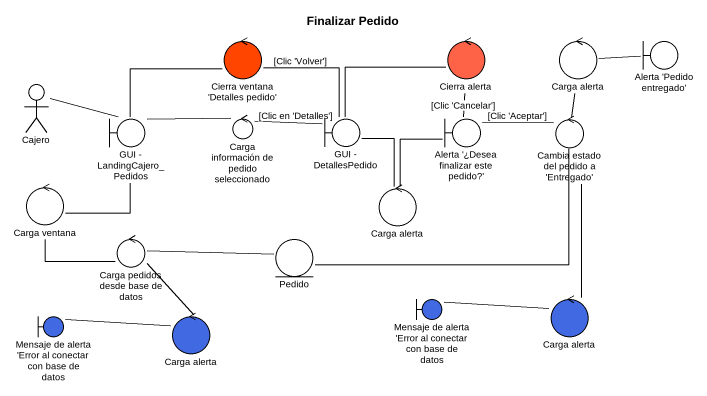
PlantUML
@startuml
title Finalizar Pedido
control "Cierra ventana 'Detalles pedido'" as Cierra_ventana_Detalles #FF4500
control "Cierra alerta" as Cierra_alerta #FF6347
control "Carga alerta" as Carga_alerta
boundary "Alerta 'Pedido entregado'" as Alerta_Pedido_entregado
actor Cajero
boundary "GUI - LandingCajero_Pedidos" as GUI_LandingCajero_Pedidos
control "Carga información de pedido seleccionado" as Carga_información_de_pedido
boundary "GUI - DetallesPedido" as GUI_DetallesPedido
boundary "Alerta '¿Desea finalizar este pedido?'" as Alerta_Desea_finalizar_este
control "Cambia estado del pedido a 'Entregado'" as Cambia_estado_del_pedido_a
control "Carga ventana" as Carga_ventana
control "Carga alerta" as Carga_alerta_2
control "Carga pedidos desde base de datos" as Carga_pedidos_desde_base_de
entity Pedido
boundary "Mensaje de alerta 'Error al conectar con base de datos" as Mensaje_de_alerta_Error_al #4169E1
control "Carga alerta" as Carga_alerta_3 #4169E1
boundary "Mensaje de alerta 'Error al conectar con base de datos" as Mensaje_de_alerta_Error_al_2 #4169E1
control "Carga alerta" as Carga_alerta_4 #4169E1
Cierra_ventana_Detalles -- GUI_LandingCajero_Pedidos
Cierra_alerta -- GUI_DetallesPedido
Carga_alerta -right- Alerta_Pedido_entregado
Cajero -right- GUI_LandingCajero_Pedidos
GUI_LandingCajero_Pedidos -right- Carga_información_de_pedido
Carga_información_de_pedido -right- GUI_DetallesPedido : [Clic en 'Detalles']
GUI_DetallesPedido -up- Cierra_ventana_Detalles : [Clic 'Volver']
GUI_DetallesPedido -- Carga_alerta_2
Alerta_Desea_finalizar_este -up- Cierra_alerta : [Clic 'Cancelar']
Alerta_Desea_finalizar_este -right- Cambia_estado_del_pedido_a : [Clic 'Aceptar']
Cambia_estado_del_pedido_a -up- Carga_alerta
Cambia_estado_del_pedido_a -- Carga_alerta_4
Carga_ventana -up- GUI_LandingCajero_Pedidos
Carga_alerta_2 -up- Alerta_Desea_finalizar_este
Carga_pedidos_desde_base_de -up- Carga_ventana
Carga_pedidos_desde_base_de -- Carga_alerta_3
Pedido -right- Cambia_estado_del_pedido_a
Pedido -left- Carga_pedidos_desde_base_de
Carga_alerta_3 -left- Mensaje_de_alerta_Error_al
Carga_alerta_4 -left- Mensaje_de_alerta_Error_al_2
@enduml
